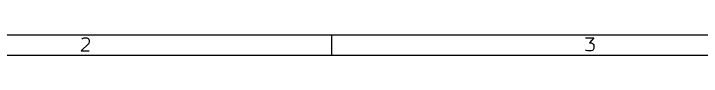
# Model space of a CAD drawing. Extents: x 10 to 287, y -200 to -10.
# Drawn here: x 78.5 to 146.6, y -200 to -198 of the extents above; entities that cross this region are included whole.
import ezdxf

# ---------------------------------------------------------------- set-up
doc = ezdxf.new("R2010")
doc.units = 0
doc.header["$MEASUREMENT"] = 0
doc.layers.add('BLACK', color=7, linetype='CONTINUOUS')

msp = doc.modelspace()

# ---------------------------------------------------------------- linework, layer by layer
at = {"layer": 'Black'}
for p, q in [((12, -198.007), (285.002, -198.007)), ((85.3095, -198.357), (85.4333, -198.295)), ((85.4333, -198.295), (85.7429, -198.295)), ((85.7429, -198.295), (85.8667, -198.357)), ((110, -198.007), (110, -200.007)), ((135.186, -198.295), (135.99, -198.295)), ((135.99, -198.295), (135.557, -198.791)), ((85.9286, -198.852), (85.1857, -199.595)), ((85.2476, -198.419), (85.3095, -198.357)), ((85.8667, -198.357), (85.9286, -198.419)), ((85.9286, -198.419), (85.9905, -198.543)), ((85.9905, -198.667), (85.9286, -198.852)), ((85.9905, -198.543), (85.9905, -198.667)), ((135.557, -198.791), (135.743, -198.791)), ((135.743, -198.791), (135.867, -198.852)), ((135.867, -198.852), (135.929, -198.914)), ((135.929, -198.914), (135.99, -199.038)), ((85.1857, -199.595), (85.9905, -199.595)), ((135.248, -199.533), (135.186, -199.471)), ((135.371, -199.595), (135.248, -199.533)), ((135.743, -199.595), (135.371, -199.595)), ((135.867, -199.533), (135.743, -199.595)), ((135.929, -199.471), (135.867, -199.533)), ((135.99, -199.348), (135.929, -199.471)), ((135.99, -199.038), (135.99, -199.348)), ((10, -200.007), (287.002, -200.007))]:
    msp.add_line(p, q, dxfattribs=at)

doc.saveas('drawing.dxf')
